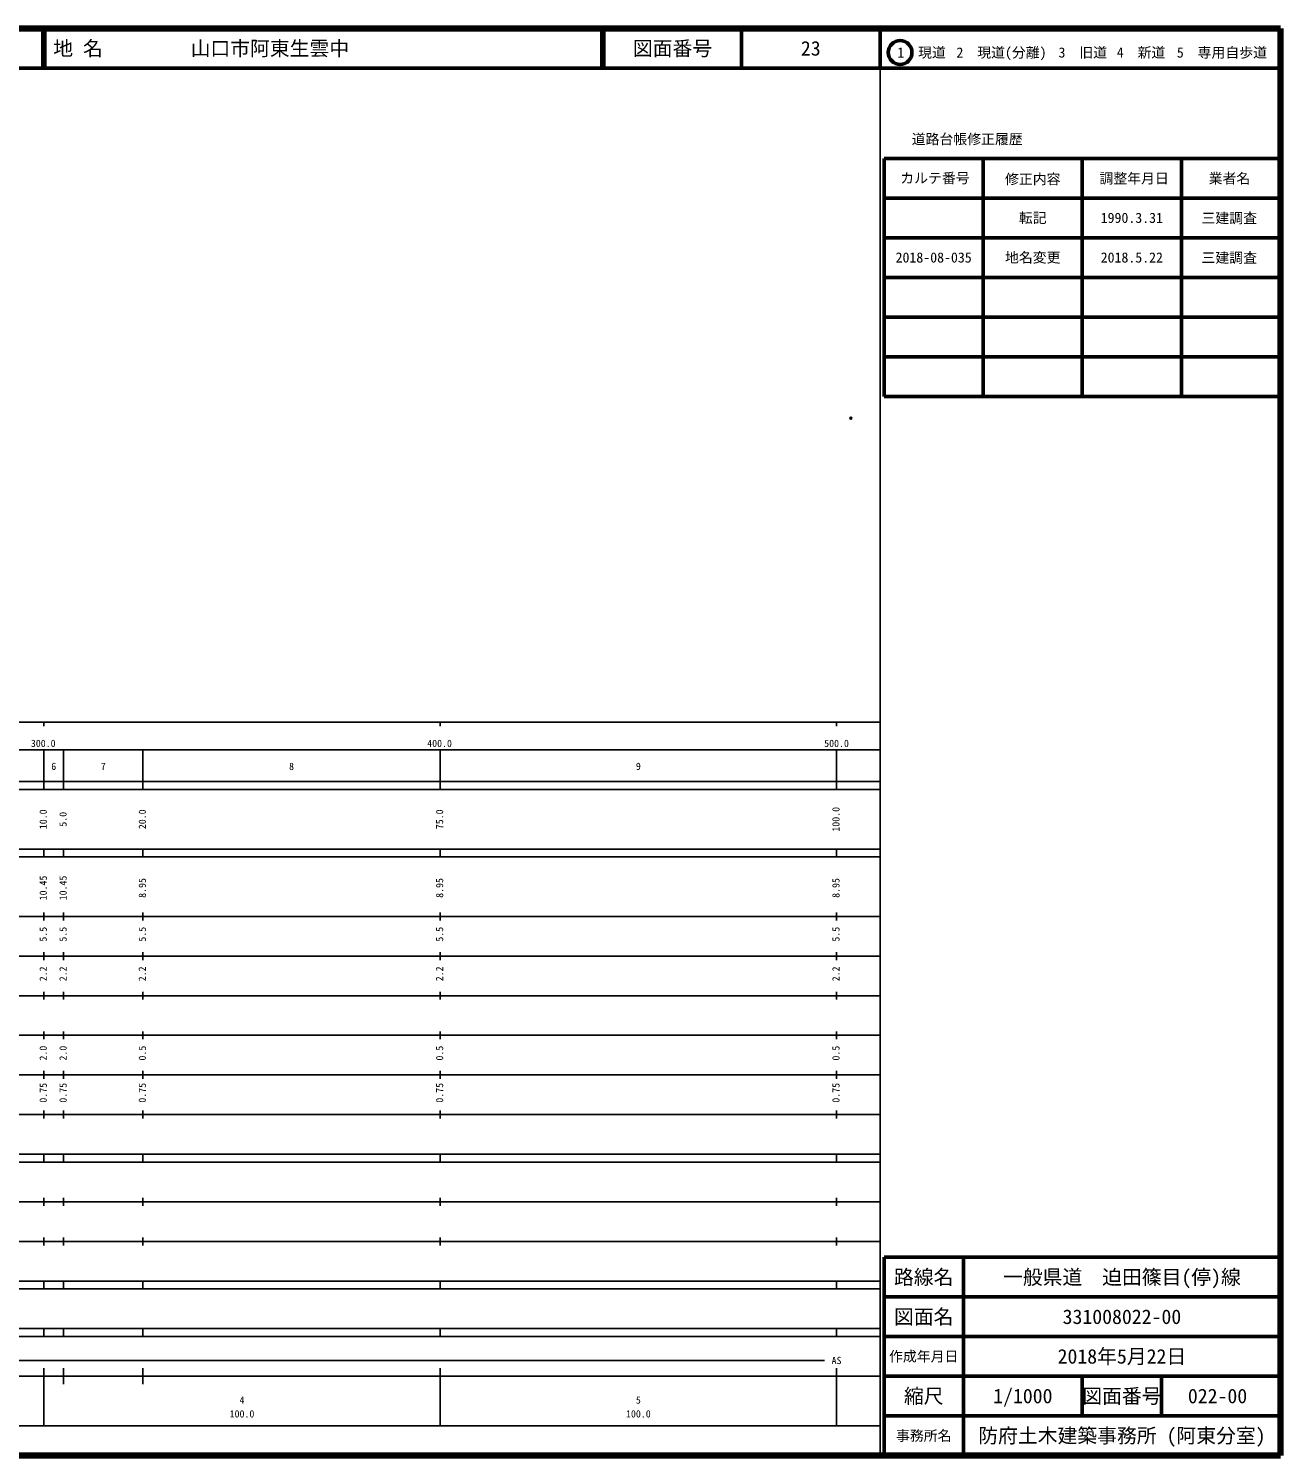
# Model space of a CAD drawing. Units: millimetres on the paper. Extents: x 40 to 680, y 20 to 380.
# Drawn here: x 364.1 to 680, y 20 to 380 of the extents above; entities that cross this region are included whole.
import ezdxf
from ezdxf.enums import TextEntityAlignment as Align

# ---------------------------------------------------------------- set-up
doc = ezdxf.new("R2010")
doc.units = ezdxf.units.MM
doc.header["$PDMODE"] = 32
doc.header["$PDSIZE"] = 0.5
doc.layers.add('M-OTRS', color=6, linetype='Continuous')
doc.layers.add('M-TTL-TXT', color=7, linetype='Continuous')
for name, color, linetype, lineweight in [('M-TTL', 2, 'Continuous', 140), ('M-TTL-BAND', 7, 'Continuous', 25), ('M-TTL-FRAM', 2, 'Continuous', 50), ('M-TTL-LINE', 7, 'Continuous', 50)]:
    doc.layers.add(name, color=color, linetype=linetype, lineweight=lineweight)
doc.styles.add('ＭＳ ゴシック', font='')
doc.styles.get('ＭＳ ゴシック').set_extended_font_data('MS Gothic')

msp = doc.modelspace()

# ---------------------------------------------------------------- linework, layer by layer
at = {"layer": 'M-OTRS'}
msp.add_point((571.617, 281.668), dxfattribs=at)
at = {"layer": 'M-TTL'}
for p, q in [((680, 380), (40, 380)), ((680, 20), (680, 380)), ((40, 20), (680, 20))]:
    msp.add_line(p, q, dxfattribs=at)
at = {"layer": 'M-TTL-BAND'}
for p, q in [((579, 20), (579, 370)), ((40, 205), (579, 205)), ((368, 205), (368, 204)), ((468, 205), (468, 204)), ((568, 205), (568, 204)), ((68, 198), (579, 198)), ((368, 188), (368, 198)), ((373, 188), (373, 198)), ((393, 188), (393, 198)), ((468, 188), (468, 198)), ((568, 188), (568, 198)), ((40, 190), (579, 190)), ((40, 188), (579, 188)), ((40, 173), (579, 173)), ((368, 171), (368, 173)), ((373, 171), (373, 173)), ((393, 171), (393, 173)), ((468, 171), (468, 173)), ((568, 171), (568, 173)), ((40, 171), (579, 171)), ((40, 156), (579, 156)), ((368, 155), (368, 157)), ((373, 155), (373, 157)), ((393, 155), (393, 157)), ((468, 155), (468, 157)), ((568, 155), (568, 157)), ((46, 146), (579, 146)), ((368, 145), (368, 147)), ((373, 145), (373, 147)), ((393, 145), (393, 147)), ((468, 145), (468, 147)), ((568, 145), (568, 147)), ((368, 135), (368, 137)), ((373, 135), (373, 137)), ((393, 135), (393, 137)), ((468, 135), (468, 137)), ((568, 135), (568, 137)), ((52, 136), (579, 136)), ((46, 126), (579, 126)), ((368, 125), (368, 127)), ((373, 125), (373, 127)), ((393, 125), (393, 127)), ((468, 125), (468, 127)), ((568, 125), (568, 127)), ((52, 116), (579, 116)), ((368, 115), (368, 117)), ((373, 115), (373, 117)), ((393, 115), (393, 117)), ((468, 115), (468, 117)), ((568, 115), (568, 117)), ((46, 106), (579, 106)), ((368, 105), (368, 107)), ((373, 105), (373, 107)), ((393, 105), (393, 107)), ((468, 105), (468, 107)), ((568, 105), (568, 107)), ((40, 96), (579, 96)), ((40, 94), (579, 94)), ((368, 94), (368, 96)), ((373, 94), (373, 96)), ((393, 94), (393, 96)), ((468, 94), (468, 96)), ((568, 94), (568, 96)), ((49, 84), (579, 84)), ((368, 83), (368, 85)), ((373, 83), (373, 85)), ((393, 83), (393, 85)), ((468, 83), (468, 85)), ((568, 83), (568, 85)), ((40, 74), (579, 74)), ((368, 73), (368, 75)), ((373, 73), (373, 75)), ((393, 73), (393, 75)), ((468, 73), (468, 75)), ((568, 73), (568, 75)), ((40, 64), (579, 64)), ((40, 62), (579, 62)), ((368, 62), (368, 64)), ((373, 62), (373, 64)), ((393, 62), (393, 64)), ((468, 62), (468, 64)), ((568, 62), (568, 64)), ((40, 52), (579, 52)), ((368, 50), (368, 52)), ((373, 50), (373, 52)), ((393, 50), (393, 52)), ((468, 50), (468, 52)), ((568, 50), (568, 52)), ((40, 50), (579, 50)), ((71, 44), (565, 44)), ((40, 40), (579, 40)), ((368, 27.5), (368, 42)), ((373, 38), (373, 42)), ((393, 38), (393, 42)), ((468, 27.5), (468, 42)), ((568, 27.5), (568, 42)), ((68, 27.5), (579, 27.5))]:
    msp.add_line(p, q, dxfattribs=at)
at = {"layer": 'M-TTL-FRAM'}
for p, q in [((580, 347.197), (580, 287.197)), ((580, 347.197), (680, 347.197)), ((580, 287.197), (680, 287.197)), ((680, 70), (580, 70)), ((580, 70), (580, 20))]:
    msp.add_line(p, q, dxfattribs=at)
at = {"layer": 'M-TTL-LINE'}
for p, q in [((367.75, 380), (367.75, 370)), ((368.25, 380), (368.25, 370)), ((508.747, 380), (508.747, 370)), ((509.247, 380), (509.247, 370)), ((543.997, 380), (543.997, 370)), ((579, 380), (579, 370)), ((40, 370), (680, 370)), ((605, 347.197), (605, 287.197)), ((630, 347.197), (630, 287.197)), ((655, 347.197), (655, 287.197)), ((580, 337.197), (680, 337.197)), ((580, 327.197), (680, 327.197)), ((580, 317.197), (680, 317.197)), ((580, 307.197), (680, 307.197)), ((580, 297.197), (680, 297.197)), ((600, 70), (600, 20)), ((680, 60), (580, 60)), ((680, 50), (580, 50)), ((680, 40), (580, 40)), ((630, 40), (630, 30)), ((650, 40), (650, 30)), ((680, 30), (580, 30))]:
    msp.add_line(p, q, dxfattribs=at)
msp.add_circle((584.031, 373.958), 3, dxfattribs=at)

# ---------------------------------------------------------------- texts
at = {"layer": 'M-TTL-BAND', "style": 'ＭＳ ゴシック'}
for s, p in [('300.0', (367.844, 198.195)), ('400.0', (467.844, 198.195)), ('500.0', (568, 198.195)), ('6', (370.5, 192.405)), ('7', (383, 192.405)), ('8', (430.5, 192.405)), ('9', (518, 192.405)), ('AS', (568, 42.5)), ('4', (418, 32.523)), ('5', (518, 32.523)), ('100.0', (418, 29.033)), ('100.0', (518, 29.033))]:
    msp.add_text(s, height=1.833, dxfattribs=at).set_placement(p, align=Align.BOTTOM_CENTER)
for s, p in [('10.0', (369.302, 180.5)), ('5.0', (374.302, 180.5)), ('20.0', (394.302, 180.5)), ('75.0', (469.302, 180.5)), ('100.0', (569.302, 180.5)), ('10.45', (369.302, 163.174)), ('10.45', (374.302, 163.174)), ('8.95', (394.302, 163.174)), ('8.95', (469.302, 163.174)), ('8.95', (569.302, 163.174)), ('5.5', (369.302, 151.5)), ('5.5', (374.302, 151.5)), ('5.5', (394.302, 151.5)), ('5.5', (469.302, 151.5)), ('5.5', (569.302, 151.5)), ('2.2', (369.302, 141.5)), ('2.2', (374.302, 141.5)), ('2.2', (394.302, 141.5)), ('2.2', (469.302, 141.5)), ('2.2', (569.302, 141.5)), ('2.0', (369.302, 121.5)), ('2.0', (374.302, 121.5)), ('0.5', (394.302, 121.5)), ('0.5', (469.302, 121.5)), ('0.5', (569.302, 121.5)), ('0.75', (369.302, 111.5)), ('0.75', (374.302, 111.5)), ('0.75', (394.302, 111.5)), ('0.75', (469.302, 111.5)), ('0.75', (569.302, 111.5))]:
    msp.add_text(s, height=1.833, rotation=90, dxfattribs=at).set_placement(p, align=Align.BOTTOM_CENTER)
at = {"layer": 'M-TTL-TXT', "style": 'ＭＳ ゴシック'}
for s, p in [('地 名', (370.38, 375)), ('山口市阿東生雲中', (405.024, 375))]:
    msp.add_text(s, height=3.666, dxfattribs=at).set_placement(p, align=Align.MIDDLE_LEFT)
for s, height, p in [('図面番号', 3.666, (526.622, 375)), ('23', 3.666, (561.497, 375)), ('1\u3000現道', 2.566, (589.448, 373.958)), ('2\u3000現道(分離)', 2.566, (609.619, 373.958)), ('3\u3000旧道', 2.566, (630.121, 373.958)), ('4\u3000新道', 2.566, (644.824, 373.958)), ('5\u3000専用自歩道', 2.566, (665.228, 373.958)), ('道路台帳修正履歴', 2.566, (600.968, 352.113)), ('カルテ番号', 2.566, (592.839, 342.277)), ('修正内容', 2.566, (617.509, 342.023)), ('調整年月日', 2.566, (643.089, 342.197)), ('業者名', 2.566, (667.134, 342.197)), ('転記', 2.566, (617.5, 332.245)), ('1990.3.31', 2.566, (642.5, 332.245)), ('三建調査', 2.566, (667.077, 332.189)), ('2018-08-035', 2.566, (592.5, 322.245)), ('地名変更', 2.566, (617.5, 322.245)), ('2018.5.22', 2.566, (642.5, 322.245)), ('三建調査', 2.566, (667.077, 322.189)), ('路線名', 3.666, (590, 65)), ('路線名', 3.666, (590, 65)), ('一般県道\u3000迫田篠目(停)線', 3.666, (640, 65)), ('図面名', 3.666, (590, 55)), ('図面名', 3.666, (590, 55)), ('331008022-00', 3.666, (640, 55)), ('2018年5月22日', 3.666, (640, 45)), ('作成年月日', 2.566, (590, 45)), ('作成年月日', 2.566, (590, 45)), ('縮尺', 3.666, (590, 35)), ('縮尺', 3.666, (590, 35)), ('1/1000', 3.666, (615, 35)), ('図面番号', 3.666, (640, 35)), ('図面番号', 3.666, (640, 35)), ('022-00', 3.666, (664.125, 35)), ('事務所名', 2.566, (590, 25)), ('事務所名', 2.566, (590, 25)), ('防府土木建築事務所 (阿東分室)', 3.666, (640, 25))]:
    msp.add_text(s, height=height, dxfattribs=at).set_placement(p, align=Align.MIDDLE_CENTER)

doc.saveas('drawing.dxf')
